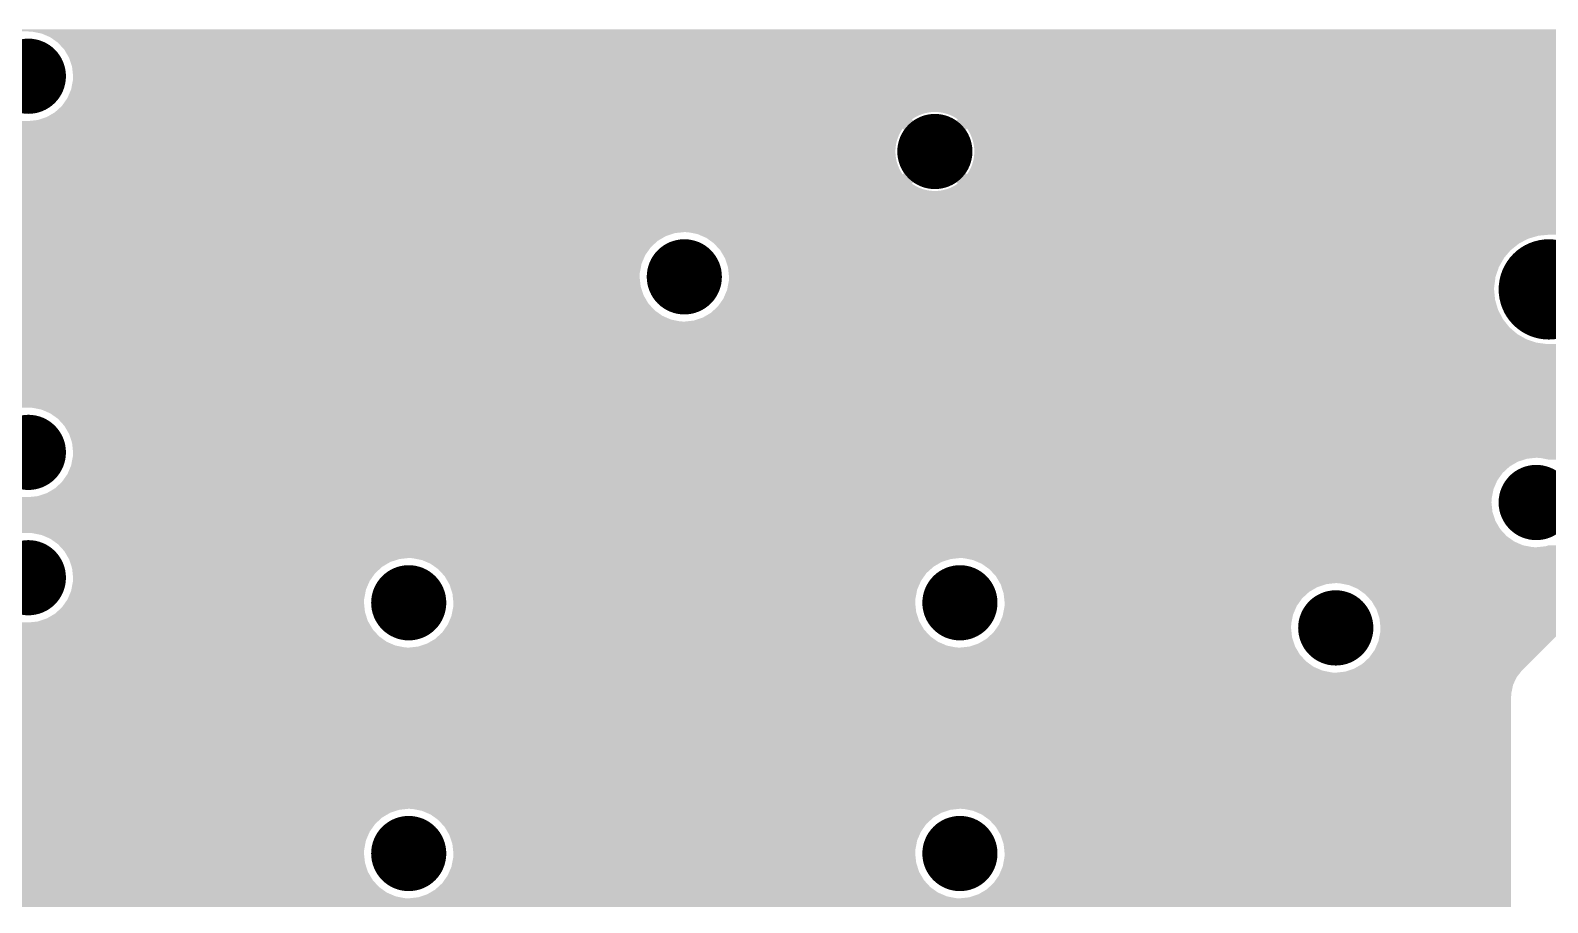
# Model space of a CAD drawing. Extents: x 295 to 953, y 10 to 290.
# Drawn here: x 529.44 to 554.82, y 193.93 to 208.5 of the extents above; entities that cross this region are included whole.
import ezdxf

# ---------------------------------------------------------------- set-up
doc = ezdxf.new("R2010")
doc.units = 0
doc.header["$LTSCALE"] = 5
doc.header["$MEASUREMENT"] = 0
doc.layers.get('0').update_dxf_attribs({"linetype": 'CONTINUOUS', "lineweight": 25})

msp = doc.modelspace()

# ---------------------------------------------------------------- linework, layer by layer
for points, const_width in [([(529.09, 207.738, 1), (529.718, 207.738, 1)], 0.629), ([(544.253, 206.48, 1), (544.881, 206.48, 1)], 0.629), ([(540.062, 204.385, 1), (540.69, 204.385, 1)], 0.629), ([(554.416, 204.175, 1), (555.254, 204.175, 1)], 0.838), ([(529.09, 201.451, 1), (529.718, 201.451, 1)], 0.629), ([(554.311, 200.613, 1), (554.94, 200.613, 1)], 0.629), ([(529.09, 199.356, 1), (529.718, 199.356, 1)], 0.629), ([(535.452, 198.937, 1), (536.08, 198.937, 1)], 0.629), ([(544.672, 198.937, 1), (545.3, 198.937, 1)], 0.629), ([(550.958, 198.517, 1), (551.587, 198.517, 1)], 0.629), ([(535.452, 194.746, 1), (536.08, 194.746, 1)], 0.629), ([(544.672, 194.746, 1), (545.3, 194.746, 1)], 0.629)]:
    msp.add_lwpolyline(points, format="xyb", close=True, dxfattribs=dict(const_width=const_width))
for points in [[(509.469, 208.486), (509.465, 208.524), (591.506, 208.486), (591.506, 208.524)], [(529.47, 208.483), (529.404, 208.486), (591.506, 208.483), (591.506, 208.486)], [(529.625, 208.452), (529.47, 208.483), (591.506, 208.452), (591.506, 208.483)], [(529.77, 208.39), (529.625, 208.452), (591.506, 208.39), (591.506, 208.452)], [(529.899, 208.298), (529.77, 208.39), (591.506, 208.298), (591.506, 208.39)], [(530.006, 208.182), (529.899, 208.298), (591.506, 208.182), (591.506, 208.298)], [(530.086, 208.045), (530.006, 208.182), (591.506, 208.045), (591.506, 208.182)], [(530.135, 207.895), (530.086, 208.045), (591.506, 207.895), (591.506, 208.045)], [(530.152, 207.738), (530.135, 207.895), (591.506, 207.738), (591.506, 207.895)], [(530.119, 207.517), (530.149, 207.672), (591.506, 207.517), (591.506, 207.672)], [(530.149, 207.672), (530.152, 207.738), (591.506, 207.672), (591.506, 207.738)], [(529.965, 207.242), (530.056, 207.371), (591.506, 207.242), (591.506, 207.371)], [(530.056, 207.371), (530.119, 207.517), (591.506, 207.371), (591.506, 207.517)], [(529.785, 207.099), (529.811, 207.114), (544.337, 207.099), (544.381, 207.114)], [(529.811, 207.114), (529.831, 207.125), (544.381, 207.114), (544.427, 207.125)], [(529.831, 207.125), (529.845, 207.134), (544.427, 207.125), (544.473, 207.134)], [(529.845, 207.134), (529.848, 207.136), (544.473, 207.134), (544.49, 207.136)], [(529.848, 207.136), (529.851, 207.139), (544.49, 207.136), (544.52, 207.139)], [(529.851, 207.139), (529.853, 207.14), (544.52, 207.139), (544.567, 207.14)], [(529.853, 207.14), (529.965, 207.242), (591.506, 207.14), (591.506, 207.242)], [(544.646, 207.136), (544.6, 207.14), (591.506, 207.136), (591.506, 207.14)], [(544.693, 207.128), (544.646, 207.136), (591.506, 207.128), (591.506, 207.136)], [(544.739, 207.118), (544.693, 207.128), (591.506, 207.118), (591.506, 207.128)], [(544.784, 207.104), (544.739, 207.118), (591.506, 207.104), (591.506, 207.118)], [(544.828, 207.087), (544.784, 207.104), (591.506, 207.087), (591.506, 207.104)], [(525.182, 206.899), (525.023, 206.99), (544.303, 206.899), (544.212, 206.99)], [(525.231, 206.87), (525.182, 206.899), (591.506, 206.87), (591.506, 206.899)], [(525.24, 206.864), (525.231, 206.87), (591.506, 206.864), (591.506, 206.87)], [(525.294, 206.824), (525.24, 206.864), (544.004, 206.824), (544.03, 206.864)], [(529.404, 206.99), (529.561, 207.006), (544.212, 206.99), (544.195, 207.006)], [(529.561, 207.006), (529.596, 207.018), (544.195, 207.006), (544.184, 207.018)], [(529.596, 207.018), (529.652, 207.036), (544.184, 207.018), (544.211, 207.036)], [(529.652, 207.036), (529.711, 207.056), (544.211, 207.036), (544.244, 207.056)], [(529.711, 207.056), (529.719, 207.06), (544.244, 207.056), (544.251, 207.06)], [(529.719, 207.06), (529.755, 207.081), (544.251, 207.06), (544.293, 207.081)], [(529.755, 207.081), (529.785, 207.099), (544.293, 207.081), (544.337, 207.099)], [(544.149, 206.744), (544.03, 206.864), (544.985, 206.744), (545.104, 206.864)], [(544.303, 206.899), (544.332, 206.916), (544.831, 206.899), (544.801, 206.916)], [(544.332, 206.916), (544.339, 206.919), (544.801, 206.916), (544.796, 206.919)], [(544.339, 206.919), (544.369, 206.934), (544.796, 206.919), (544.764, 206.934)], [(544.369, 206.934), (544.376, 206.936), (544.764, 206.934), (544.759, 206.936)], [(544.376, 206.936), (544.407, 206.948), (544.759, 206.936), (544.726, 206.948)], [(544.407, 206.948), (544.414, 206.95), (544.726, 206.948), (544.721, 206.95)], [(544.414, 206.95), (544.446, 206.96), (544.721, 206.95), (544.687, 206.96)], [(544.446, 206.96), (544.454, 206.961), (544.687, 206.96), (544.682, 206.961)], [(544.454, 206.961), (544.486, 206.968), (544.682, 206.961), (544.647, 206.968)], [(544.486, 206.968), (544.494, 206.969), (544.647, 206.968), (544.642, 206.969)], [(544.494, 206.969), (544.526, 206.973), (544.642, 206.969), (544.606, 206.973)], [(544.526, 206.973), (544.538, 206.974), (544.606, 206.973), (544.601, 206.974)], [(544.538, 206.974), (544.567, 206.975), (544.601, 206.974), (544.567, 206.975)], [(544.87, 207.067), (544.828, 207.087), (591.506, 207.067), (591.506, 207.087)], [(544.831, 206.899), (544.95, 207.018), (591.506, 206.899), (591.506, 207.018)], [(544.911, 207.044), (544.87, 207.067), (591.506, 207.044), (591.506, 207.067)], [(544.95, 207.018), (544.911, 207.044), (591.506, 207.018), (591.506, 207.044)], [(545.115, 206.849), (545.104, 206.864), (591.506, 206.849), (591.506, 206.864)], [(545.14, 206.809), (545.115, 206.849), (591.506, 206.809), (591.506, 206.849)], [(525.35, 206.783), (525.294, 206.824), (543.981, 206.783), (544.004, 206.824)], [(525.408, 206.741), (525.35, 206.783), (543.961, 206.741), (543.981, 206.783)], [(525.468, 206.697), (525.408, 206.741), (543.944, 206.697), (543.961, 206.741)], [(525.476, 206.691), (525.468, 206.697), (543.942, 206.691), (543.944, 206.697)], [(525.519, 206.652), (525.476, 206.691), (543.93, 206.652), (543.942, 206.691)], [(525.569, 206.606), (525.519, 206.652), (543.919, 206.606), (543.93, 206.652)], [(525.619, 206.56), (525.569, 206.606), (543.912, 206.56), (543.919, 206.606)], [(544.081, 206.568), (544.086, 206.595), (545.054, 206.568), (545.048, 206.595)], [(544.086, 206.595), (544.09, 206.608), (545.048, 206.595), (545.045, 206.608)], [(544.09, 206.608), (544.097, 206.634), (545.045, 206.608), (545.037, 206.634)], [(544.097, 206.634), (544.102, 206.647), (545.037, 206.634), (545.033, 206.647)], [(544.102, 206.647), (544.111, 206.672), (545.033, 206.647), (545.022, 206.672)], [(544.111, 206.672), (544.117, 206.684), (545.022, 206.672), (545.018, 206.684)], [(544.117, 206.684), (544.129, 206.709), (545.018, 206.684), (545.005, 206.709)], [(544.129, 206.709), (544.135, 206.721), (545.005, 206.709), (544.999, 206.721)], [(544.135, 206.721), (544.149, 206.744), (544.999, 206.721), (544.985, 206.744)], [(545.162, 206.767), (545.14, 206.809), (591.506, 206.767), (591.506, 206.809)], [(545.18, 206.724), (545.162, 206.767), (591.506, 206.724), (591.506, 206.767)], [(545.196, 206.68), (545.18, 206.724), (591.506, 206.68), (591.506, 206.724)], [(545.209, 206.635), (545.196, 206.68), (591.506, 206.635), (591.506, 206.68)], [(545.218, 206.588), (545.209, 206.635), (591.506, 206.588), (591.506, 206.635)], [(525.671, 206.513), (525.619, 206.56), (543.908, 206.513), (543.912, 206.56)], [(525.699, 206.487), (525.671, 206.513), (543.907, 206.487), (543.908, 206.513)], [(525.717, 206.466), (525.699, 206.487), (543.907, 206.466), (543.907, 206.487)], [(525.759, 206.419), (525.717, 206.466), (543.91, 206.419), (543.907, 206.466)], [(525.799, 206.372), (525.759, 206.419), (543.916, 206.372), (543.91, 206.419)], [(525.84, 206.326), (525.799, 206.372), (543.925, 206.326), (543.916, 206.372)], [(544.073, 206.487), (544.074, 206.515), (545.062, 206.487), (545.06, 206.515)], [(544.073, 206.474), (544.073, 206.487), (545.061, 206.474), (545.062, 206.487)], [(544.074, 206.446), (544.073, 206.474), (545.06, 206.446), (545.061, 206.474)], [(544.074, 206.515), (544.075, 206.528), (545.06, 206.515), (545.059, 206.528)], [(544.075, 206.433), (544.074, 206.446), (545.059, 206.433), (545.06, 206.446)], [(544.075, 206.528), (544.078, 206.555), (545.059, 206.528), (545.056, 206.555)], [(544.079, 206.406), (544.075, 206.433), (545.056, 206.406), (545.059, 206.433)], [(544.078, 206.555), (544.081, 206.568), (545.056, 206.555), (545.054, 206.568)], [(544.08, 206.393), (544.079, 206.406), (545.053, 206.393), (545.056, 206.406)], [(544.086, 206.366), (544.08, 206.393), (545.048, 206.366), (545.053, 206.393)], [(544.089, 206.353), (544.086, 206.366), (545.045, 206.353), (545.048, 206.366)], [(544.097, 206.327), (544.089, 206.353), (545.037, 206.327), (545.045, 206.353)], [(545.204, 206.309), (545.215, 206.354), (591.506, 206.309), (591.506, 206.354)], [(545.215, 206.354), (545.222, 206.401), (591.506, 206.354), (591.506, 206.401)], [(545.224, 206.542), (545.218, 206.588), (591.506, 206.542), (591.506, 206.588)], [(545.222, 206.401), (545.226, 206.448), (591.506, 206.401), (591.506, 206.448)], [(545.227, 206.495), (545.224, 206.542), (591.506, 206.495), (591.506, 206.542)], [(545.226, 206.448), (545.227, 206.495), (591.506, 206.448), (591.506, 206.495)], [(525.879, 206.281), (525.84, 206.326), (543.938, 206.281), (543.925, 206.326)], [(525.899, 206.258), (525.879, 206.281), (543.946, 206.258), (543.938, 206.281)], [(525.914, 206.237), (525.899, 206.258), (543.954, 206.237), (543.946, 206.258)], [(525.944, 206.194), (525.914, 206.237), (543.973, 206.194), (543.954, 206.237)], [(525.973, 206.152), (525.944, 206.194), (543.994, 206.152), (543.973, 206.194)], [(526.001, 206.112), (525.973, 206.152), (544.019, 206.112), (543.994, 206.152)], [(526.011, 206.097), (526.001, 206.112), (544.03, 206.097), (544.019, 206.112)], [(526.036, 206.062), (526.011, 206.097), (591.506, 206.062), (591.506, 206.097)], [(544.03, 206.097), (544.149, 206.216), (545.104, 206.097), (544.985, 206.216)], [(544.101, 206.314), (544.097, 206.327), (545.032, 206.314), (545.037, 206.327)], [(544.112, 206.288), (544.101, 206.314), (545.023, 206.288), (545.032, 206.314)], [(544.116, 206.277), (544.112, 206.288), (545.017, 206.277), (545.023, 206.288)], [(544.129, 206.252), (544.116, 206.277), (545.005, 206.252), (545.017, 206.277)], [(544.135, 206.24), (544.129, 206.252), (544.999, 206.24), (545.005, 206.252)], [(544.149, 206.216), (544.135, 206.24), (544.985, 206.216), (544.999, 206.24)], [(545.104, 206.097), (545.13, 206.136), (591.506, 206.097), (591.506, 206.136)], [(545.13, 206.136), (545.153, 206.177), (591.506, 206.136), (591.506, 206.177)], [(545.153, 206.177), (545.173, 206.22), (591.506, 206.177), (591.506, 206.22)], [(545.173, 206.22), (545.191, 206.264), (591.506, 206.22), (591.506, 206.264)], [(545.191, 206.264), (545.204, 206.309), (591.506, 206.264), (591.506, 206.309)], [(526.072, 206.01), (526.036, 206.062), (544.25, 206.01), (544.303, 206.062)], [(526.108, 205.943), (526.072, 206.01), (544.184, 205.943), (544.25, 206.01)], [(526.122, 205.917), (526.108, 205.943), (544.223, 205.917), (544.184, 205.943)], [(526.135, 205.894), (526.122, 205.917), (544.264, 205.894), (544.223, 205.917)], [(526.146, 205.874), (526.135, 205.894), (544.306, 205.874), (544.264, 205.894)], [(526.155, 205.857), (526.146, 205.874), (544.35, 205.857), (544.306, 205.874)], [(526.163, 205.843), (526.155, 205.857), (544.395, 205.843), (544.35, 205.857)], [(526.168, 205.832), (526.163, 205.843), (544.441, 205.832), (544.395, 205.843)], [(526.172, 205.825), (526.168, 205.832), (544.488, 205.825), (544.441, 205.832)], [(544.333, 206.045), (544.303, 206.062), (544.802, 206.045), (544.831, 206.062)], [(544.338, 206.042), (544.333, 206.045), (544.795, 206.042), (544.802, 206.045)], [(544.37, 206.027), (544.338, 206.042), (544.765, 206.027), (544.795, 206.042)], [(544.375, 206.025), (544.37, 206.027), (544.758, 206.025), (544.765, 206.027)], [(544.408, 206.012), (544.375, 206.025), (544.727, 206.012), (544.758, 206.025)], [(544.413, 206.01), (544.408, 206.012), (544.72, 206.01), (544.727, 206.012)], [(544.447, 206.001), (544.413, 206.01), (544.688, 206.001), (544.72, 206.01)], [(544.452, 205.999), (544.447, 206.001), (544.68, 205.999), (544.688, 206.001)], [(544.487, 205.993), (544.452, 205.999), (544.648, 205.993), (544.68, 205.999)], [(544.492, 205.992), (544.487, 205.993), (544.64, 205.992), (544.648, 205.993)], [(544.528, 205.988), (544.492, 205.992), (544.608, 205.988), (544.64, 205.992)], [(544.533, 205.987), (544.528, 205.988), (544.596, 205.987), (544.608, 205.988)], [(544.567, 205.986), (544.533, 205.987), (544.567, 205.986), (544.596, 205.987)], [(544.675, 205.829), (544.721, 205.839), (591.506, 205.829), (591.506, 205.839)], [(544.721, 205.839), (544.766, 205.851), (591.506, 205.839), (591.506, 205.851)], [(544.766, 205.851), (544.811, 205.867), (591.506, 205.851), (591.506, 205.867)], [(544.811, 205.867), (544.854, 205.886), (591.506, 205.867), (591.506, 205.886)], [(544.95, 205.943), (544.831, 206.062), (591.506, 205.943), (591.506, 206.062)], [(544.854, 205.886), (544.895, 205.908), (591.506, 205.886), (591.506, 205.908)], [(544.895, 205.908), (544.935, 205.933), (591.506, 205.908), (591.506, 205.933)], [(544.935, 205.933), (544.95, 205.943), (591.506, 205.933), (591.506, 205.943)], [(526.175, 205.821), (526.172, 205.825), (544.534, 205.821), (544.488, 205.825)], [(526.175, 205.82), (526.175, 205.821), (544.581, 205.82), (544.534, 205.821)], [(526.217, 205.743), (526.175, 205.82), (591.506, 205.743), (591.506, 205.82)], [(526.331, 205.463), (526.217, 205.743), (591.506, 205.463), (591.506, 205.743)], [(544.581, 205.82), (544.628, 205.823), (591.506, 205.82), (591.506, 205.823)], [(544.628, 205.823), (544.675, 205.829), (591.506, 205.823), (591.506, 205.829)], [(526.414, 205.171), (526.331, 205.463), (591.506, 205.171), (591.506, 205.463)], [(526.42, 205.133), (526.414, 205.171), (591.506, 205.133), (591.506, 205.171)], [(526.423, 205.116), (526.42, 205.133), (540.219, 205.116), (540.376, 205.133)], [(526.431, 205.067), (526.423, 205.116), (540.069, 205.067), (540.219, 205.116)], [(540.442, 205.13), (540.376, 205.133), (591.506, 205.13), (591.506, 205.133)], [(540.597, 205.1), (540.442, 205.13), (591.506, 205.1), (591.506, 205.13)], [(540.622, 205.089), (540.597, 205.1), (591.506, 205.089), (591.506, 205.1)], [(540.661, 205.072), (540.622, 205.089), (554.661, 205.072), (554.835, 205.089)], [(540.742, 205.037), (540.661, 205.072), (554.542, 205.037), (554.661, 205.072)], [(526.445, 204.987), (526.431, 205.067), (539.932, 204.987), (540.069, 205.067)], [(526.463, 204.88), (526.445, 204.987), (539.815, 204.88), (539.932, 204.987)], [(526.464, 204.872), (526.463, 204.88), (539.81, 204.872), (539.815, 204.88)], [(526.471, 204.751), (526.464, 204.872), (539.724, 204.751), (539.81, 204.872)], [(540.763, 205.023), (540.742, 205.037), (554.493, 205.023), (554.542, 205.037)], [(540.871, 204.946), (540.763, 205.023), (554.345, 204.946), (554.493, 205.023)], [(540.874, 204.942), (540.871, 204.946), (554.338, 204.942), (554.345, 204.946)], [(540.974, 204.833), (540.874, 204.942), (554.201, 204.833), (554.338, 204.942)], [(540.978, 204.829), (540.974, 204.833), (554.197, 204.829), (554.201, 204.833)], [(541.053, 204.701), (540.978, 204.829), (554.087, 204.701), (554.197, 204.829)], [(526.479, 204.606), (526.471, 204.751), (539.661, 204.606), (539.724, 204.751)], [(526.481, 204.569), (526.479, 204.606), (539.654, 204.569), (539.661, 204.606)], [(526.48, 204.507), (526.481, 204.569), (539.642, 204.507), (539.654, 204.569)], [(541.058, 204.692), (541.053, 204.701), (554.083, 204.692), (554.087, 204.701)], [(541.105, 204.549), (541.058, 204.692), (554.001, 204.549), (554.083, 204.692)], [(526.458, 204.228), (526.471, 204.385), (539.645, 204.228), (539.628, 204.385)], [(526.471, 204.385), (526.476, 204.451), (539.628, 204.385), (539.631, 204.451)], [(526.476, 204.451), (526.48, 204.507), (539.631, 204.451), (539.642, 204.507)], [(541.1, 204.21), (541.121, 204.319), (553.922, 204.21), (553.937, 204.319)], [(541.107, 204.542), (541.105, 204.549), (553.999, 204.542), (554.001, 204.549)], [(541.124, 204.385), (541.107, 204.542), (553.946, 204.385), (553.999, 204.542)], [(541.121, 204.319), (541.124, 204.383), (553.937, 204.319), (553.945, 204.383)], [(541.124, 204.383), (541.124, 204.385), (553.945, 204.383), (553.946, 204.385)], [(526.406, 203.941), (526.432, 204.077), (539.774, 203.941), (539.694, 204.077)], [(526.432, 204.077), (526.456, 204.205), (539.694, 204.077), (539.652, 204.205)], [(526.456, 204.205), (526.458, 204.228), (539.652, 204.205), (539.645, 204.228)], [(541.028, 204.019), (541.091, 204.164), (553.936, 204.019), (553.922, 204.164)], [(541.091, 204.164), (541.093, 204.175), (553.922, 204.164), (553.921, 204.175)], [(541.093, 204.175), (541.1, 204.21), (553.921, 204.175), (553.922, 204.21)], [(526.346, 203.733), (526.374, 203.824), (540.01, 203.733), (539.881, 203.824)], [(526.374, 203.824), (526.4, 203.907), (539.881, 203.824), (539.805, 203.907)], [(526.4, 203.907), (526.406, 203.941), (539.805, 203.907), (539.774, 203.941)], [(540.82, 203.783), (540.876, 203.834), (554.014, 203.783), (553.988, 203.834)], [(540.876, 203.834), (540.937, 203.89), (553.988, 203.834), (553.971, 203.89)], [(540.937, 203.89), (541.016, 204.001), (553.971, 203.89), (553.938, 204.001)], [(541.016, 204.001), (541.028, 204.019), (553.938, 204.001), (553.936, 204.019)], [(526.277, 203.542), (526.31, 203.617), (554.177, 203.542), (554.117, 203.617)], [(526.31, 203.617), (526.316, 203.637), (554.117, 203.617), (554.101, 203.637)], [(526.316, 203.637), (526.317, 203.64), (540.376, 203.637), (540.31, 203.64)], [(526.317, 203.64), (526.327, 203.67), (540.31, 203.64), (540.155, 203.67)], [(526.327, 203.67), (526.346, 203.733), (540.155, 203.67), (540.01, 203.733)], [(540.376, 203.637), (540.533, 203.654), (554.101, 203.637), (554.088, 203.654)], [(540.533, 203.654), (540.609, 203.679), (554.088, 203.654), (554.068, 203.679)], [(540.609, 203.679), (540.684, 203.703), (554.068, 203.679), (554.056, 203.703)], [(540.684, 203.703), (540.82, 203.783), (554.056, 203.703), (554.014, 203.783)], [(526.159, 203.286), (526.189, 203.339), (554.627, 203.286), (554.469, 203.339)], [(526.189, 203.339), (526.19, 203.341), (554.469, 203.339), (554.462, 203.341)], [(526.19, 203.341), (526.228, 203.428), (554.462, 203.341), (554.31, 203.428)], [(526.228, 203.428), (526.277, 203.542), (554.31, 203.428), (554.177, 203.542)], [(525.949, 202.954), (526.039, 203.076), (561.272, 202.954), (561.261, 203.076)], [(526.039, 203.076), (526.068, 203.128), (561.261, 203.076), (561.256, 203.128)], [(526.068, 203.128), (526.088, 203.162), (561.256, 203.128), (561.256, 203.162)], [(526.088, 203.162), (526.145, 203.262), (561.256, 203.162), (561.27, 203.262)], [(526.145, 203.262), (526.159, 203.286), (554.801, 203.262), (554.627, 203.286)], [(526.145, 203.262), (526.145, 203.262), (554.835, 203.262), (554.801, 203.262)], [(525.818, 202.786), (525.86, 202.831), (561.322, 202.786), (561.308, 202.831)], [(525.86, 202.831), (525.949, 202.954), (561.308, 202.831), (561.272, 202.954)], [(525.525, 202.494), (525.655, 202.608), (561.511, 202.494), (561.421, 202.608)], [(525.655, 202.608), (525.676, 202.631), (561.421, 202.608), (561.402, 202.631)], [(525.676, 202.631), (525.818, 202.786), (561.402, 202.631), (561.322, 202.786)], [(525.182, 202.238), (525.263, 202.294), (561.962, 202.238), (561.796, 202.294)], [(525.263, 202.294), (525.387, 202.38), (561.796, 202.294), (561.644, 202.38)], [(525.387, 202.38), (525.427, 202.408), (561.644, 202.38), (561.611, 202.408)], [(525.427, 202.408), (525.525, 202.494), (561.611, 202.408), (561.511, 202.494)], [(525.113, 202.199), (525.14, 202.214), (591.506, 202.199), (591.506, 202.214)], [(525.14, 202.214), (525.141, 202.215), (562.169, 202.214), (562.135, 202.215)], [(525.141, 202.215), (525.178, 202.235), (562.135, 202.215), (561.983, 202.235)], [(525.178, 202.235), (525.182, 202.238), (561.983, 202.235), (561.962, 202.238)], [(529.47, 202.196), (529.404, 202.199), (591.06, 202.196), (591.087, 202.199)], [(529.54, 202.183), (529.47, 202.196), (590.93, 202.183), (591.06, 202.196)], [(529.625, 202.166), (529.54, 202.183), (590.879, 202.166), (590.93, 202.183)], [(529.701, 202.133), (529.625, 202.166), (590.78, 202.133), (590.879, 202.166)], [(529.77, 202.103), (529.701, 202.133), (590.729, 202.103), (590.78, 202.133)], [(529.841, 202.053), (529.77, 202.103), (590.643, 202.053), (590.729, 202.103)], [(529.899, 202.012), (529.841, 202.053), (590.598, 202.012), (590.643, 202.053)], [(529.959, 201.946), (529.899, 202.012), (590.526, 201.946), (590.598, 202.012)], [(530.006, 201.895), (529.959, 201.946), (590.49, 201.895), (590.526, 201.946)], [(530.051, 201.818), (530.006, 201.895), (590.435, 201.818), (590.49, 201.895)], [(530.073, 201.78), (530.051, 201.818), (590.419, 201.78), (590.435, 201.818)], [(530.083, 201.763), (530.073, 201.78), (589.253, 201.763), (589.411, 201.78)], [(530.086, 201.759), (530.083, 201.763), (589.239, 201.759), (589.253, 201.763)], [(530.101, 201.714), (530.086, 201.759), (589.103, 201.714), (589.239, 201.759)], [(530.127, 201.634), (530.101, 201.714), (588.967, 201.634), (589.103, 201.714)], [(530.135, 201.608), (530.127, 201.634), (588.939, 201.608), (588.967, 201.634)], [(530.144, 201.527), (530.135, 201.608), (588.85, 201.527), (588.939, 201.608)], [(530.152, 201.451), (530.144, 201.527), (588.796, 201.451), (588.85, 201.527)], [(530.119, 201.23), (530.131, 201.295), (554.207, 201.23), (554.318, 201.295)], [(530.131, 201.295), (530.141, 201.344), (554.318, 201.295), (554.468, 201.344)], [(530.141, 201.344), (530.144, 201.361), (554.468, 201.344), (554.625, 201.361)], [(530.144, 201.361), (530.149, 201.385), (588.742, 201.361), (588.753, 201.385)], [(530.149, 201.385), (530.15, 201.398), (588.753, 201.385), (588.758, 201.398)], [(530.15, 201.398), (530.152, 201.451), (588.758, 201.398), (588.796, 201.451)], [(554.691, 201.358), (554.625, 201.361), (556.694, 201.358), (556.721, 201.361)], [(554.762, 201.344), (554.691, 201.358), (556.564, 201.344), (556.694, 201.358)], [(554.846, 201.328), (554.762, 201.344), (556.513, 201.328), (556.564, 201.344)], [(529.981, 200.979), (530.056, 201.085), (553.973, 200.979), (554.048, 201.085)], [(530.056, 201.085), (530.066, 201.108), (554.048, 201.085), (554.065, 201.108)], [(530.066, 201.108), (530.112, 201.215), (554.065, 201.108), (554.181, 201.215)], [(530.112, 201.215), (530.119, 201.23), (554.181, 201.215), (554.207, 201.23)], [(529.561, 200.72), (529.711, 200.769), (553.888, 200.72), (553.898, 200.769)], [(529.711, 200.769), (529.822, 200.834), (553.898, 200.769), (553.911, 200.834)], [(529.822, 200.834), (529.848, 200.849), (553.911, 200.834), (553.917, 200.849)], [(529.848, 200.849), (529.965, 200.956), (553.917, 200.849), (553.963, 200.956)], [(529.965, 200.956), (529.981, 200.979), (553.963, 200.956), (553.973, 200.979)], [(509.206, 200.456), (509.295, 200.537), (553.894, 200.456), (553.885, 200.537)], [(509.295, 200.537), (509.349, 200.613), (553.885, 200.537), (553.877, 200.613)], [(509.349, 200.613), (509.386, 200.666), (553.877, 200.613), (553.88, 200.666)], [(509.386, 200.666), (509.392, 200.679), (553.88, 200.666), (553.88, 200.679)], [(509.392, 200.679), (509.402, 200.703), (553.88, 200.679), (553.885, 200.703)], [(529.404, 200.703), (529.561, 200.72), (553.885, 200.703), (553.888, 200.72)], [(504.275, 200.169), (504.275, 200.284), (554.023, 200.169), (553.956, 200.284)], [(508.734, 200.284), (508.891, 200.301), (553.956, 200.284), (553.946, 200.301)], [(508.891, 200.301), (508.906, 200.305), (553.946, 200.301), (553.943, 200.305)], [(508.906, 200.305), (509.041, 200.35), (553.943, 200.305), (553.929, 200.35)], [(509.041, 200.35), (509.178, 200.43), (553.929, 200.35), (553.902, 200.43)], [(509.178, 200.43), (509.206, 200.456), (553.902, 200.43), (553.894, 200.456)], [(504.275, 200.104), (504.275, 200.169), (554.083, 200.104), (554.023, 200.169)], [(529.47, 200.101), (529.404, 200.104), (554.086, 200.101), (554.083, 200.104)], [(529.625, 200.07), (529.47, 200.101), (554.114, 200.07), (554.086, 200.101)], [(529.667, 200.052), (529.625, 200.07), (554.13, 200.052), (554.114, 200.07)], [(529.77, 200.008), (529.667, 200.052), (554.193, 200.008), (554.13, 200.052)], [(529.837, 199.961), (529.77, 200.008), (554.259, 199.961), (554.193, 200.008)], [(529.899, 199.916), (529.837, 199.961), (554.362, 199.916), (554.259, 199.961)], [(529.916, 199.898), (529.899, 199.916), (554.404, 199.898), (554.362, 199.916)], [(529.944, 199.868), (529.916, 199.898), (554.56, 199.868), (554.404, 199.898)], [(529.946, 199.865), (529.944, 199.868), (554.625, 199.865), (554.56, 199.868)], [(530.006, 199.8), (529.946, 199.865), (591.506, 199.8), (591.506, 199.865)], [(530.073, 199.685), (530.006, 199.8), (591.506, 199.685), (591.506, 199.8)], [(554.625, 199.865), (554.653, 199.868), (556.721, 199.865), (556.655, 199.868)], [(554.653, 199.868), (554.783, 199.882), (556.655, 199.868), (556.585, 199.882)], [(554.783, 199.882), (554.833, 199.898), (556.585, 199.882), (556.5, 199.898)], [(530.083, 199.668), (530.073, 199.685), (535.609, 199.668), (535.766, 199.685)], [(530.086, 199.663), (530.083, 199.668), (535.594, 199.663), (535.609, 199.668)], [(530.101, 199.619), (530.086, 199.663), (535.458, 199.619), (535.594, 199.663)], [(530.127, 199.539), (530.101, 199.619), (535.322, 199.539), (535.458, 199.619)], [(530.135, 199.513), (530.127, 199.539), (535.294, 199.513), (535.322, 199.539)], [(530.144, 199.432), (530.135, 199.513), (535.205, 199.432), (535.294, 199.513)], [(535.832, 199.682), (535.766, 199.685), (544.959, 199.682), (544.986, 199.685)], [(535.902, 199.668), (535.832, 199.682), (544.829, 199.668), (544.959, 199.682)], [(535.987, 199.651), (535.902, 199.668), (544.778, 199.651), (544.829, 199.668)], [(536.063, 199.619), (535.987, 199.651), (544.679, 199.619), (544.778, 199.651)], [(536.132, 199.589), (536.063, 199.619), (544.628, 199.589), (544.679, 199.619)], [(536.203, 199.539), (536.132, 199.589), (544.542, 199.539), (544.628, 199.589)], [(536.261, 199.497), (536.203, 199.539), (544.497, 199.497), (544.542, 199.539)], [(536.321, 199.432), (536.261, 199.497), (544.425, 199.432), (544.497, 199.497)], [(545.052, 199.682), (544.986, 199.685), (591.506, 199.682), (591.506, 199.685)], [(545.207, 199.651), (545.052, 199.682), (591.506, 199.651), (591.506, 199.682)], [(545.352, 199.589), (545.207, 199.651), (591.506, 199.589), (591.506, 199.651)], [(545.481, 199.497), (545.352, 199.589), (591.506, 199.497), (591.506, 199.589)], [(545.588, 199.381), (545.481, 199.497), (591.506, 199.381), (591.506, 199.497)], [(530.123, 199.158), (530.149, 199.29), (535.051, 199.158), (535.108, 199.29)], [(530.152, 199.356), (530.144, 199.432), (535.151, 199.356), (535.205, 199.432)], [(530.149, 199.29), (530.15, 199.303), (535.108, 199.29), (535.114, 199.303)], [(530.15, 199.303), (530.152, 199.356), (535.114, 199.303), (535.151, 199.356)], [(536.368, 199.381), (536.321, 199.432), (544.389, 199.381), (544.425, 199.432)], [(536.413, 199.303), (536.368, 199.381), (544.334, 199.303), (544.389, 199.381)], [(536.448, 199.244), (536.413, 199.303), (544.309, 199.244), (544.334, 199.303)], [(536.476, 199.158), (536.448, 199.244), (544.271, 199.158), (544.309, 199.244)], [(545.656, 199.266), (545.588, 199.381), (591.506, 199.266), (591.506, 199.381)], [(545.665, 199.249), (545.656, 199.266), (551.115, 199.249), (551.273, 199.266)], [(545.668, 199.244), (545.665, 199.249), (551.101, 199.244), (551.115, 199.249)], [(545.683, 199.199), (545.668, 199.244), (550.965, 199.199), (551.101, 199.244)], [(551.338, 199.263), (551.273, 199.266), (591.506, 199.263), (591.506, 199.266)], [(551.494, 199.232), (551.338, 199.263), (591.506, 199.232), (591.506, 199.263)], [(530.019, 198.937), (530.056, 198.989), (535.018, 198.937), (535.02, 198.989)], [(530.056, 198.989), (530.062, 199.002), (535.02, 198.989), (535.021, 199.002)], [(530.062, 199.002), (530.119, 199.135), (535.021, 199.002), (535.047, 199.135)], [(530.119, 199.135), (530.123, 199.158), (535.047, 199.135), (535.051, 199.158)], [(536.497, 199.094), (536.476, 199.158), (544.259, 199.094), (544.271, 199.158)], [(536.507, 199.002), (536.497, 199.094), (544.241, 199.002), (544.259, 199.094)], [(536.514, 198.937), (536.507, 199.002), (544.238, 198.937), (544.241, 199.002)], [(545.709, 199.12), (545.683, 199.199), (550.829, 199.12), (550.965, 199.199)], [(545.717, 199.094), (545.709, 199.12), (550.801, 199.094), (550.829, 199.12)], [(545.726, 199.013), (545.717, 199.094), (550.712, 199.013), (550.801, 199.094)], [(545.734, 198.937), (545.726, 199.013), (550.658, 198.937), (550.712, 199.013)], [(551.639, 199.17), (551.494, 199.232), (591.506, 199.17), (591.506, 199.232)], [(551.768, 199.078), (551.639, 199.17), (591.506, 199.078), (591.506, 199.17)], [(551.875, 198.961), (551.768, 199.078), (591.506, 198.961), (591.506, 199.078)], [(529.711, 198.674), (529.848, 198.754), (535.069, 198.674), (535.043, 198.754)], [(529.848, 198.754), (529.876, 198.779), (535.043, 198.754), (535.035, 198.779)], [(529.876, 198.779), (529.965, 198.86), (535.035, 198.779), (535.026, 198.86)], [(529.965, 198.86), (530.019, 198.937), (535.026, 198.86), (535.018, 198.937)], [(536.481, 198.716), (536.493, 198.779), (544.276, 198.716), (544.255, 198.779)], [(536.493, 198.779), (536.511, 198.871), (544.255, 198.779), (544.245, 198.871)], [(536.511, 198.871), (536.514, 198.937), (544.245, 198.871), (544.238, 198.937)], [(545.701, 198.716), (545.705, 198.739), (550.553, 198.716), (550.558, 198.739)], [(545.705, 198.739), (545.731, 198.871), (550.558, 198.739), (550.615, 198.871)], [(545.731, 198.871), (545.732, 198.884), (550.615, 198.871), (550.62, 198.884)], [(545.732, 198.884), (545.734, 198.937), (550.62, 198.884), (550.658, 198.937)], [(551.955, 198.825), (551.875, 198.961), (591.506, 198.825), (591.506, 198.961)], [(552.004, 198.675), (551.955, 198.825), (591.506, 198.675), (591.506, 198.825)], [(525.223, 198.493), (525.023, 198.608), (535.164, 198.493), (535.097, 198.608)], [(525.231, 198.488), (525.223, 198.493), (535.168, 198.488), (535.164, 198.493)], [(525.385, 198.376), (525.231, 198.488), (535.271, 198.376), (535.168, 198.488)], [(529.404, 198.608), (529.561, 198.624), (535.097, 198.608), (535.087, 198.624)], [(529.561, 198.624), (529.576, 198.629), (535.087, 198.624), (535.084, 198.629)], [(529.576, 198.629), (529.711, 198.674), (535.084, 198.629), (535.069, 198.674)], [(536.327, 198.441), (536.363, 198.493), (544.431, 198.441), (544.384, 198.493)], [(536.363, 198.493), (536.418, 198.57), (544.384, 198.493), (544.339, 198.57)], [(536.418, 198.57), (536.443, 198.629), (544.339, 198.57), (544.304, 198.629)], [(536.443, 198.629), (536.481, 198.716), (544.304, 198.629), (544.276, 198.716)], [(545.547, 198.441), (545.601, 198.517), (550.533, 198.441), (550.525, 198.517)], [(545.601, 198.517), (545.638, 198.57), (550.525, 198.517), (550.527, 198.57)], [(545.638, 198.57), (545.644, 198.583), (550.527, 198.57), (550.527, 198.583)], [(545.644, 198.583), (545.701, 198.716), (550.527, 198.583), (550.553, 198.716)], [(552.021, 198.517), (552.004, 198.675), (591.506, 198.517), (591.506, 198.675)], [(552.018, 198.452), (552.02, 198.501), (555.079, 198.452), (555.215, 198.501)], [(552.02, 198.501), (552.021, 198.517), (555.215, 198.501), (555.359, 198.517)], [(525.476, 198.309), (525.385, 198.376), (535.364, 198.309), (535.271, 198.376)], [(525.503, 198.284), (525.476, 198.309), (535.4, 198.284), (535.364, 198.309)], [(525.571, 198.222), (525.503, 198.284), (535.545, 198.222), (535.4, 198.284)], [(525.605, 198.191), (525.571, 198.222), (535.7, 198.191), (535.545, 198.222)], [(535.923, 198.205), (535.974, 198.222), (544.85, 198.205), (544.765, 198.222)], [(535.974, 198.222), (536.073, 198.255), (544.765, 198.222), (544.689, 198.255)], [(536.073, 198.255), (536.124, 198.284), (544.689, 198.255), (544.62, 198.284)], [(536.124, 198.284), (536.21, 198.334), (544.62, 198.284), (544.549, 198.334)], [(536.21, 198.334), (536.255, 198.376), (544.549, 198.334), (544.491, 198.376)], [(536.255, 198.376), (536.327, 198.441), (544.491, 198.376), (544.431, 198.441)], [(545.158, 198.21), (545.294, 198.255), (550.591, 198.21), (550.576, 198.255)], [(545.294, 198.255), (545.43, 198.334), (550.576, 198.255), (550.55, 198.334)], [(545.43, 198.334), (545.458, 198.36), (550.55, 198.334), (550.541, 198.36)], [(545.458, 198.36), (545.547, 198.441), (550.541, 198.36), (550.533, 198.441)], [(551.925, 198.151), (551.987, 198.296), (554.732, 198.151), (554.877, 198.296)], [(551.987, 198.296), (551.995, 198.333), (554.877, 198.296), (554.914, 198.333)], [(551.995, 198.333), (552.002, 198.372), (554.914, 198.333), (554.957, 198.372)], [(552.002, 198.372), (552.018, 198.452), (554.957, 198.372), (555.079, 198.452)], [(525.608, 198.188), (525.605, 198.191), (535.766, 198.188), (535.7, 198.191)], [(525.699, 198.105), (525.608, 198.188), (550.652, 198.105), (550.603, 198.188)], [(525.727, 198.073), (525.699, 198.105), (550.671, 198.073), (550.652, 198.105)], [(525.829, 197.957), (525.727, 198.073), (550.777, 197.957), (550.671, 198.073)], [(535.766, 198.188), (535.793, 198.191), (544.986, 198.188), (544.92, 198.191)], [(535.793, 198.191), (535.923, 198.205), (544.92, 198.191), (544.85, 198.205)], [(544.986, 198.188), (545.143, 198.205), (550.603, 198.188), (550.593, 198.205)], [(545.143, 198.205), (545.158, 198.21), (550.593, 198.205), (550.591, 198.21)], [(551.717, 197.915), (551.833, 198.022), (554.496, 197.915), (554.603, 198.022)], [(551.833, 198.022), (551.925, 198.151), (554.603, 198.022), (554.732, 198.151)], [(525.899, 197.876), (525.829, 197.957), (550.89, 197.876), (550.777, 197.957)], [(525.907, 197.865), (525.899, 197.876), (550.906, 197.865), (550.89, 197.876)], [(525.95, 197.803), (525.907, 197.865), (551.052, 197.803), (550.906, 197.865)], [(525.971, 197.772), (525.95, 197.803), (551.207, 197.772), (551.052, 197.803)], [(525.973, 197.769), (525.971, 197.772), (551.273, 197.769), (551.207, 197.772)], [(526.025, 197.696), (525.973, 197.769), (554.3, 197.696), (554.359, 197.769)], [(551.273, 197.769), (551.43, 197.786), (554.359, 197.769), (554.372, 197.786)], [(551.43, 197.786), (551.501, 197.809), (554.372, 197.786), (554.39, 197.809)], [(551.501, 197.809), (551.58, 197.836), (554.39, 197.809), (554.416, 197.836)], [(551.58, 197.836), (551.717, 197.915), (554.416, 197.836), (554.496, 197.915)], [(526.072, 197.628), (526.025, 197.696), (554.268, 197.628), (554.3, 197.696)], [(526.106, 197.565), (526.072, 197.628), (554.239, 197.565), (554.268, 197.628)], [(526.183, 197.423), (526.106, 197.565), (554.209, 197.423), (554.239, 197.565)], [(526.215, 197.365), (526.183, 197.423), (554.206, 197.365), (554.209, 197.423)], [(526.217, 197.361), (526.215, 197.365), (554.206, 197.361), (554.206, 197.365)], [(526.331, 197.081), (526.217, 197.361), (554.206, 197.081), (554.206, 197.361)], [(526.414, 196.789), (526.331, 197.081), (554.206, 196.789), (554.206, 197.081)], [(526.464, 196.49), (526.414, 196.789), (554.206, 196.49), (554.206, 196.789)], [(526.481, 196.187), (526.464, 196.49), (554.206, 196.187), (554.206, 196.49)], [(526.456, 195.823), (526.48, 196.125), (554.206, 195.823), (554.206, 196.125)], [(526.48, 196.125), (526.481, 196.187), (554.206, 196.125), (554.206, 196.187)], [(526.4, 195.525), (526.456, 195.823), (554.206, 195.525), (554.206, 195.823)], [(526.345, 195.348), (526.37, 195.428), (535.322, 195.348), (535.458, 195.428)], [(526.37, 195.428), (526.385, 195.477), (535.458, 195.428), (535.609, 195.477)], [(526.385, 195.477), (526.39, 195.494), (535.609, 195.477), (535.766, 195.494)], [(526.39, 195.494), (526.4, 195.525), (554.206, 195.494), (554.206, 195.525)], [(535.832, 195.491), (535.766, 195.494), (544.959, 195.491), (544.986, 195.494)], [(535.902, 195.477), (535.832, 195.491), (544.829, 195.477), (544.959, 195.491)], [(535.987, 195.46), (535.902, 195.477), (544.778, 195.46), (544.829, 195.477)], [(536.063, 195.428), (535.987, 195.46), (544.679, 195.428), (544.778, 195.46)], [(536.132, 195.398), (536.063, 195.428), (544.628, 195.398), (544.679, 195.428)], [(545.052, 195.491), (544.986, 195.494), (554.206, 195.491), (554.206, 195.494)], [(545.207, 195.46), (545.052, 195.491), (554.206, 195.46), (554.206, 195.491)], [(545.352, 195.398), (545.207, 195.46), (554.206, 195.398), (554.206, 195.46)], [(526.257, 195.112), (526.31, 195.235), (535.114, 195.112), (535.201, 195.235)], [(526.31, 195.235), (526.312, 195.241), (535.201, 195.235), (535.205, 195.241)], [(526.312, 195.241), (526.345, 195.348), (535.205, 195.241), (535.322, 195.348)], [(536.203, 195.348), (536.132, 195.398), (544.542, 195.348), (544.628, 195.398)], [(536.261, 195.306), (536.203, 195.348), (544.497, 195.306), (544.542, 195.348)], [(536.321, 195.241), (536.261, 195.306), (544.425, 195.241), (544.497, 195.306)], [(536.368, 195.19), (536.321, 195.241), (544.389, 195.19), (544.425, 195.241)], [(536.413, 195.112), (536.368, 195.19), (544.334, 195.112), (544.389, 195.19)], [(545.481, 195.306), (545.352, 195.398), (554.206, 195.306), (554.206, 195.398)], [(545.588, 195.19), (545.481, 195.306), (554.206, 195.19), (554.206, 195.306)], [(545.668, 195.053), (545.588, 195.19), (554.206, 195.053), (554.206, 195.19)], [(526.106, 194.811), (526.189, 194.957), (535.021, 194.811), (535.049, 194.957)], [(526.189, 194.957), (526.194, 194.967), (535.049, 194.957), (535.051, 194.967)], [(526.194, 194.967), (526.257, 195.112), (535.051, 194.967), (535.114, 195.112)], [(536.448, 195.053), (536.413, 195.112), (544.309, 195.053), (544.334, 195.112)], [(536.476, 194.967), (536.448, 195.053), (544.271, 194.967), (544.309, 195.053)], [(536.497, 194.903), (536.476, 194.967), (544.259, 194.903), (544.271, 194.967)], [(545.717, 194.903), (545.668, 195.053), (554.206, 194.903), (554.206, 195.053)], [(525.961, 194.588), (526.039, 194.694), (535.035, 194.588), (535.023, 194.694)], [(526.039, 194.694), (526.068, 194.746), (535.023, 194.694), (535.018, 194.746)], [(526.068, 194.746), (526.106, 194.811), (535.018, 194.746), (535.021, 194.811)], [(536.493, 194.588), (536.511, 194.68), (544.255, 194.588), (544.245, 194.68)], [(536.507, 194.811), (536.497, 194.903), (544.241, 194.811), (544.259, 194.903)], [(536.514, 194.746), (536.507, 194.811), (544.238, 194.746), (544.241, 194.811)], [(536.511, 194.68), (536.514, 194.746), (544.245, 194.68), (544.238, 194.746)], [(545.701, 194.525), (545.731, 194.68), (554.206, 194.525), (554.206, 194.68)], [(545.734, 194.746), (545.717, 194.903), (554.206, 194.746), (554.206, 194.903)], [(545.731, 194.68), (545.734, 194.746), (554.206, 194.68), (554.206, 194.746)], [(525.725, 194.302), (525.85, 194.438), (535.164, 194.302), (535.084, 194.438)], [(525.85, 194.438), (525.86, 194.449), (535.084, 194.438), (535.08, 194.449)], [(525.86, 194.449), (525.961, 194.588), (535.08, 194.449), (535.035, 194.588)], [(536.418, 194.379), (536.443, 194.438), (544.339, 194.379), (544.304, 194.438)], [(536.443, 194.438), (536.481, 194.525), (544.304, 194.438), (544.276, 194.525)], [(536.481, 194.525), (536.493, 194.588), (544.276, 194.525), (544.255, 194.588)], [(545.638, 194.379), (545.701, 194.525), (554.206, 194.379), (554.206, 194.525)], [(525.504, 194.093), (525.608, 194.185), (535.4, 194.093), (535.271, 194.185)], [(525.608, 194.185), (525.655, 194.226), (535.271, 194.185), (535.233, 194.226)], [(525.655, 194.226), (525.725, 194.302), (535.233, 194.226), (535.164, 194.302)], [(536.21, 194.143), (536.255, 194.185), (544.549, 194.143), (544.491, 194.185)], [(536.255, 194.185), (536.327, 194.25), (544.491, 194.185), (544.431, 194.25)], [(536.327, 194.25), (536.363, 194.302), (544.431, 194.25), (544.384, 194.302)], [(536.363, 194.302), (536.418, 194.379), (544.384, 194.302), (544.339, 194.379)], [(545.43, 194.143), (545.547, 194.25), (554.206, 194.143), (554.206, 194.25)], [(545.547, 194.25), (545.638, 194.379), (554.206, 194.25), (554.206, 194.379)], [(525.178, 193.853), (525.386, 193.997), (554.206, 193.853), (554.206, 193.997)], [(525.386, 193.997), (525.39, 194), (535.766, 193.997), (535.7, 194)], [(525.39, 194), (525.427, 194.026), (535.7, 194), (535.569, 194.026)], [(525.427, 194.026), (525.432, 194.031), (535.569, 194.026), (535.545, 194.031)], [(525.432, 194.031), (525.504, 194.093), (535.545, 194.031), (535.4, 194.093)], [(535.766, 193.997), (535.793, 194), (544.986, 193.997), (544.92, 194)], [(535.793, 194), (535.923, 194.014), (544.92, 194), (544.85, 194.014)], [(535.923, 194.014), (535.974, 194.031), (544.85, 194.014), (544.765, 194.031)], [(535.974, 194.031), (536.073, 194.064), (544.765, 194.031), (544.689, 194.064)], [(536.073, 194.064), (536.124, 194.093), (544.689, 194.064), (544.62, 194.093)], [(536.124, 194.093), (536.21, 194.143), (544.62, 194.093), (544.549, 194.143)], [(544.986, 193.997), (545.143, 194.014), (554.206, 193.997), (554.206, 194.014)], [(545.143, 194.014), (545.294, 194.064), (554.206, 194.014), (554.206, 194.064)], [(545.294, 194.064), (545.43, 194.143), (554.206, 194.064), (554.206, 194.143)]]:
    msp.add_solid(points)

doc.saveas('drawing.dxf')
